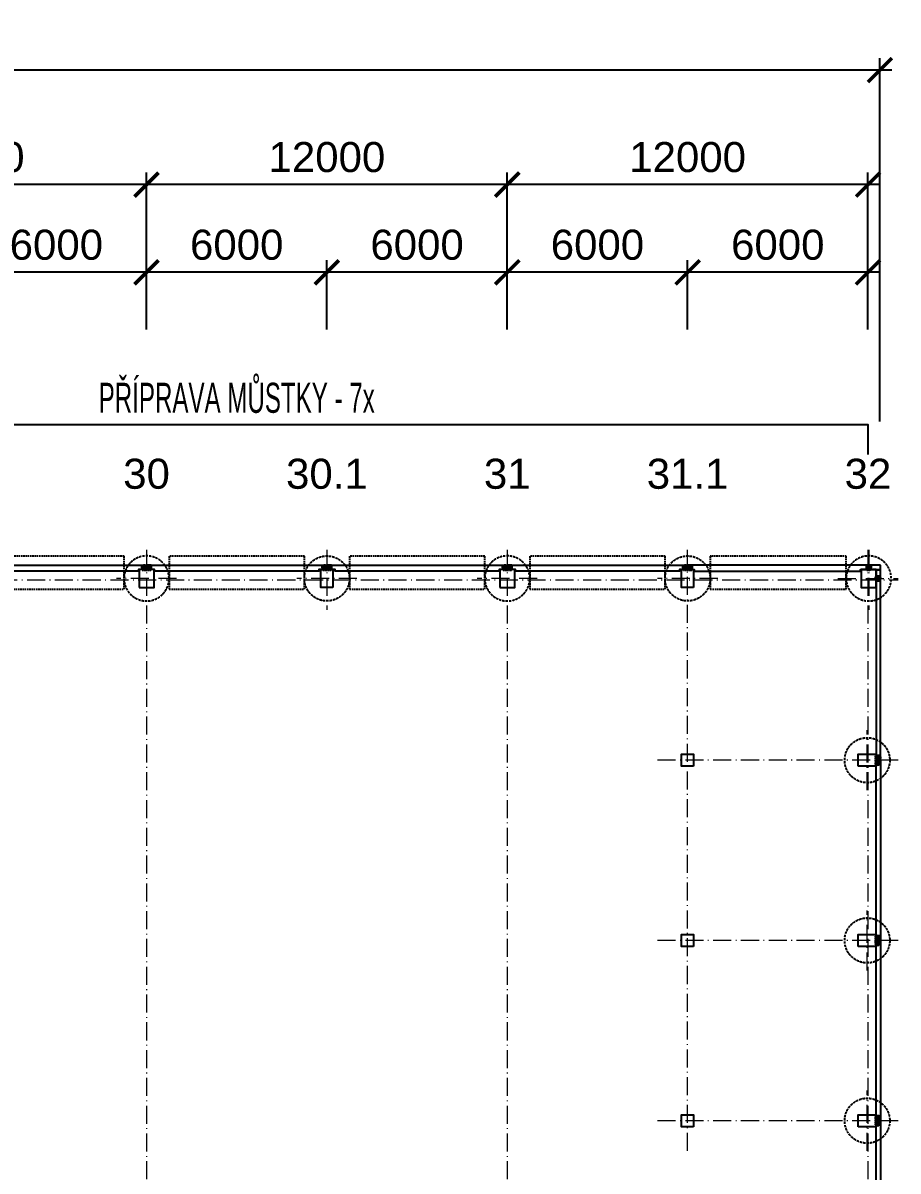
# Model space of a CAD drawing. Header units: millimetres. Extents: x 325046 to 1268204, y 1875583 to 2761998.
# Drawn here: x 1049968 to 1079079, y 2325574 to 2363789 of the extents above; entities that cross this region are included whole.
import ezdxf
from ezdxf.enums import TextEntityAlignment as Align

# ---------------------------------------------------------------- set-up
doc = ezdxf.new("R2010")
doc.units = ezdxf.units.MM
doc.header["$LTSCALE"] = 100
doc.header["$PDMODE"] = 65
for name, pattern in [('ACAD_ISO10W100', [18.5, 12, -3, 0.5, -3]), ('DASHDOT', [1, 0.5, -0.25, 0, -0.25]), ('DASHED', [0.75, 0.5, -0.25])]:
    doc.linetypes.add(name, pattern=pattern)
for name, color, linetype in [('005', 9, 'Continuous'), ('025', 1, 'Continuous'), ('035', 7, 'Continuous'), ('070', 6, 'Continuous'), ('KOTY', 2, 'Continuous'), ('Kóty osové', 5, 'Continuous')]:
    doc.layers.add(name, color=color, linetype=linetype)
doc.layers.add('Objekty - osy', color=5, linetype='ACAD_ISO10W100', lineweight=20)
doc.layers.add('Popis OS', color=7, linetype='Continuous', true_color=0xbd0a5d)
doc.layers.add('Příprava na dock', color=7, linetype='Continuous', true_color=0x616161)
doc.styles.add('ARIL-TENKÝ', font='arial.ttf')
doc.dimstyles.new('400', dxfattribs={"dimscale": 400, "dimtxt": 2.5, "dimasz": 2, "dimexe": 1, "dimexo": 12, "dimgap": 1, "dimtad": 1, "dimdec": 0, "dimzin": 0, "dimdsep": 46, "dimtxsty": 'ARIL-TENKÝ', "dimblk": 'ARCHTICK', "dimcen": 4, "dimdle": 1, "dimclrd": 256, "dimclre": 256, "dimclrt": 7, "dimadec": 0, "dimazin": 0, "dimtfac": 1, "dimtdec": 0, "dimtix": 1, "dimtofl": 0, "dimtmove": 0, "dimatfit": 0, "dimldrblk": 'OBLIQUE', "dimfxl": 1, "dimtolj": 1, "dimtzin": 0, "dimlwd": -1, "dimlwe": -1, "dimarcsym": 0})
pattern_1 = [(45, (5086985.628, -4743861.954), (22.09708691, -22.09708691), [])]

# ---------------------------------------------------------------- blocks, each defined once
blk = doc.blocks.new('H1 PU')
at = {"layer": 'Příprava na dock', "linetype": 'DASHED', "ltscale": 1.5}
blk.add_circle((1537736, -4876565), 750, dxfattribs=at)
blk = doc.blocks.new('_ARCHTICK')
at = {"color": 0, "linetype": 'ByBlock', "const_width": 0.15}
blk.add_lwpolyline([(-0.5, -0.5), (0.5, 0.5)], dxfattribs=at)
blk = doc.blocks.new('*D1405')
at = {"layer": 'Defpoints', "color": 0, "transparency": 16777216}
for p in [(1060079, 2355490), (1060079, 2348788), (1066079, 2348788)]:
    blk.add_point(p, dxfattribs=at)
at = {"layer": 'Kóty osové', "transparency": 16777216}
for p, q in [((1060079, 2353588), (1060079, 2355890)), ((1066079, 2353588), (1066079, 2355890)), ((1066479, 2355490), (1059679, 2355490))]:
    blk.add_line(p, q, dxfattribs=at)
at = {"layer": 'Kóty osové', "transparency": 16777216, "xscale": 800, "yscale": 800, "zscale": 800}
for p, rotation in [((1060079, 2355490), 179.9999999999866), ((1066079, 2355490), 359.9999999999867)]:
    blk.add_blockref('_ARCHTICK', p, dxfattribs=dict(at, rotation=rotation))
at = {"layer": 'Kóty osové', "color": 7, "transparency": 16777216, "insert": (1063079, 2356401), "char_height": 1000, "attachment_point": 5, "style": 'ARIL-TENKÝ'}
blk.add_mtext('\\A1;6000', dxfattribs=at)
blk = doc.blocks.new('_Oblique')
at = {"color": 0, "lineweight": -2}
blk.add_line((-0.5, -0.5), (0.5, 0.5), dxfattribs=at)
blk = doc.blocks.new('*D1406')
at = {"layer": 'Defpoints', "color": 0, "transparency": 16777216}
for p in [(1054079, 2355490), (1054079, 2348788), (1060079, 2348788)]:
    blk.add_point(p, dxfattribs=at)
at = {"layer": 'Kóty osové', "transparency": 16777216}
for p, q in [((1054079, 2353588), (1054079, 2355890)), ((1060079, 2353588), (1060079, 2355890)), ((1060479, 2355490), (1053679, 2355490))]:
    blk.add_line(p, q, dxfattribs=at)
at = {"layer": 'Kóty osové', "transparency": 16777216, "xscale": 800, "yscale": 800, "zscale": 800, "rotation": 180}
blk.add_blockref('_ARCHTICK', (1054079, 2355490), dxfattribs=at)
at = {"layer": 'Kóty osové', "transparency": 16777216, "xscale": 800, "yscale": 800, "zscale": 800}
blk.add_blockref('_ARCHTICK', (1060079, 2355490), dxfattribs=at)
at = {"layer": 'Kóty osové', "color": 7, "transparency": 16777216, "insert": (1057079, 2356401), "char_height": 1000, "attachment_point": 5, "style": 'ARIL-TENKÝ'}
blk.add_mtext('\\A1;6000', dxfattribs=at)
blk = doc.blocks.new('*D1407')
at = {"layer": 'Defpoints', "color": 0, "transparency": 16777216}
for p in [(1048079, 2355490), (1048079, 2348788), (1054079, 2348788)]:
    blk.add_point(p, dxfattribs=at)
at = {"layer": 'Kóty osové', "transparency": 16777216}
for p, q in [((1048079, 2353588), (1048079, 2355890)), ((1054079, 2353588), (1054079, 2355890)), ((1054479, 2355490), (1047679, 2355490))]:
    blk.add_line(p, q, dxfattribs=at)
at = {"layer": 'Kóty osové', "transparency": 16777216, "xscale": 800, "yscale": 800, "zscale": 800, "rotation": 180}
blk.add_blockref('_ARCHTICK', (1048079, 2355490), dxfattribs=at)
at = {"layer": 'Kóty osové', "transparency": 16777216, "xscale": 800, "yscale": 800, "zscale": 800}
blk.add_blockref('_ARCHTICK', (1054079, 2355490), dxfattribs=at)
at = {"layer": 'Kóty osové', "color": 7, "transparency": 16777216, "insert": (1051079, 2356401), "char_height": 1000, "attachment_point": 5, "style": 'ARIL-TENKÝ'}
blk.add_mtext('\\A1;6000', dxfattribs=at)
blk = doc.blocks.new('*D1425')
at = {"layer": 'Defpoints', "color": 0, "transparency": 16777216}
for p in [(1072079, 2355490), (1072079, 2348788), (1078079, 2348788)]:
    blk.add_point(p, dxfattribs=at)
at = {"layer": 'Kóty osové', "transparency": 16777216}
for p, q in [((1072079, 2353588), (1072079, 2355890)), ((1078079, 2353588), (1078079, 2355890)), ((1078479, 2355490), (1071679, 2355490))]:
    blk.add_line(p, q, dxfattribs=at)
at = {"layer": 'Kóty osové', "transparency": 16777216, "xscale": 800, "yscale": 800, "zscale": 800, "rotation": 180}
blk.add_blockref('_ARCHTICK', (1072079, 2355490), dxfattribs=at)
at = {"layer": 'Kóty osové', "transparency": 16777216, "xscale": 800, "yscale": 800, "zscale": 800}
blk.add_blockref('_ARCHTICK', (1078079, 2355490), dxfattribs=at)
at = {"layer": 'Kóty osové', "color": 7, "transparency": 16777216, "insert": (1075079, 2356401), "char_height": 1000, "attachment_point": 5, "style": 'ARIL-TENKÝ'}
blk.add_mtext('\\A1;6000', dxfattribs=at)
blk = doc.blocks.new('*D1426')
at = {"layer": 'Defpoints', "color": 0, "transparency": 16777216}
for p in [(1066079, 2355490), (1066079, 2348788), (1072079, 2348788)]:
    blk.add_point(p, dxfattribs=at)
at = {"layer": 'Kóty osové', "transparency": 16777216}
for p, q in [((1066079, 2353588), (1066079, 2355890)), ((1072079, 2353588), (1072079, 2355890)), ((1072479, 2355490), (1065679, 2355490))]:
    blk.add_line(p, q, dxfattribs=at)
at = {"layer": 'Kóty osové', "transparency": 16777216, "xscale": 800, "yscale": 800, "zscale": 800, "rotation": 180}
blk.add_blockref('_ARCHTICK', (1066079, 2355490), dxfattribs=at)
at = {"layer": 'Kóty osové', "transparency": 16777216, "xscale": 800, "yscale": 800, "zscale": 800}
blk.add_blockref('_ARCHTICK', (1072079, 2355490), dxfattribs=at)
at = {"layer": 'Kóty osové', "color": 7, "transparency": 16777216, "insert": (1069079, 2356401), "char_height": 1000, "attachment_point": 5, "style": 'ARIL-TENKÝ'}
blk.add_mtext('\\A1;6000', dxfattribs=at)
blk = doc.blocks.new('*D1454')
at = {"layer": 'Defpoints', "color": 0, "transparency": 16777216}
for p in [(1042079, 2358409), (1054079, 2353588), (1042079, 2348908)]:
    blk.add_point(p, dxfattribs=at)
at = {"layer": 'Kóty osové', "transparency": 16777216}
for p, q in [((1042079, 2353708), (1042079, 2358809)), ((1054079, 2358388), (1054079, 2358809)), ((1054479, 2358409), (1041679, 2358409))]:
    blk.add_line(p, q, dxfattribs=at)
at = {"layer": 'Kóty osové', "transparency": 16777216, "xscale": 800, "yscale": 800, "zscale": 800, "rotation": 180}
blk.add_blockref('_ARCHTICK', (1042079, 2358409), dxfattribs=at)
at = {"layer": 'Kóty osové', "transparency": 16777216, "xscale": 800, "yscale": 800, "zscale": 800}
blk.add_blockref('_ARCHTICK', (1054079, 2358409), dxfattribs=at)
at = {"layer": 'Kóty osové', "color": 7, "transparency": 16777216, "insert": (1048079, 2359319), "char_height": 1000, "attachment_point": 5, "style": 'ARIL-TENKÝ'}
blk.add_mtext('\\A1;12000', dxfattribs=at)
blk = doc.blocks.new('*D1455')
at = {"layer": 'Defpoints', "color": 0, "transparency": 16777216}
for p in [(1054079, 2358409), (1066079, 2353588), (1054079, 2348908)]:
    blk.add_point(p, dxfattribs=at)
at = {"layer": 'Kóty osové', "transparency": 16777216}
for p, q in [((1054079, 2353708), (1054079, 2358809)), ((1066079, 2358388), (1066079, 2358809)), ((1066479, 2358409), (1053679, 2358409))]:
    blk.add_line(p, q, dxfattribs=at)
at = {"layer": 'Kóty osové', "transparency": 16777216, "xscale": 800, "yscale": 800, "zscale": 800, "rotation": 180}
blk.add_blockref('_ARCHTICK', (1054079, 2358409), dxfattribs=at)
at = {"layer": 'Kóty osové', "transparency": 16777216, "xscale": 800, "yscale": 800, "zscale": 800}
blk.add_blockref('_ARCHTICK', (1066079, 2358409), dxfattribs=at)
at = {"layer": 'Kóty osové', "color": 7, "transparency": 16777216, "insert": (1060079, 2359319), "char_height": 1000, "attachment_point": 5, "style": 'ARIL-TENKÝ'}
blk.add_mtext('\\A1;12000', dxfattribs=at)
blk = doc.blocks.new('*D1456')
at = {"layer": 'Defpoints', "color": 0, "transparency": 16777216}
for p in [(1066079, 2358409), (1078079, 2350089), (1066079, 2348908)]:
    blk.add_point(p, dxfattribs=at)
at = {"layer": 'Kóty osové', "transparency": 16777216}
for p, q in [((1066079, 2353708), (1066079, 2358809)), ((1078079, 2354889), (1078079, 2358809)), ((1078479, 2358409), (1065679, 2358409))]:
    blk.add_line(p, q, dxfattribs=at)
at = {"layer": 'Kóty osové', "transparency": 16777216, "xscale": 800, "yscale": 800, "zscale": 800, "rotation": 180}
blk.add_blockref('_ARCHTICK', (1066079, 2358409), dxfattribs=at)
at = {"layer": 'Kóty osové', "transparency": 16777216, "xscale": 800, "yscale": 800, "zscale": 800}
blk.add_blockref('_ARCHTICK', (1078079, 2358409), dxfattribs=at)
at = {"layer": 'Kóty osové', "color": 7, "transparency": 16777216, "insert": (1072079, 2359319), "char_height": 1000, "attachment_point": 5, "style": 'ARIL-TENKÝ'}
blk.add_mtext('\\A1;12000', dxfattribs=at)
blk = doc.blocks.new('ZN9.1 PU')
at = {"layer": '005'}
h = blk.add_hatch(dxfattribs=at)
h.set_pattern_fill('ANSI31', color=256, scale=250, angle=180)
h.set_pattern_definition([(135, (757091.102, -954228.766), (22.09708691, 22.09708691), [])])
edge = h.paths.add_edge_path()
edge.add_line((1041059, -5556777), (1041169, -5556777))
edge.add_line((1041169, -5556777), (1041169, -5556657))
edge.add_line((1041169, -5556657), (1041049, -5556657))
edge.add_line((1041049, -5556657), (1041049, -5556777))
h = blk.add_hatch(dxfattribs=at)
h.set_pattern_fill('ANSI31', color=256, scale=250, angle=180)
h.set_pattern_definition([(225, (757091.102, -10165044.788), (22.09708691, -22.09708691), [])])
edge = h.paths.add_edge_path()
edge.add_line((1041059, -5562497), (1041169, -5562497))
edge.add_line((1041169, -5562497), (1041169, -5562617))
edge.add_line((1041169, -5562617), (1041049, -5562617))
edge.add_line((1041049, -5562617), (1041049, -5562497))
at = {"layer": '005', "linetype": 'DASHDOT'}
for points in [[(1040999, -5556717), (1041219, -5556717)], [(1041109, -5556827), (1041109, -5556607)], [(1040999, -5562557), (1041219, -5562557)], [(1041109, -5562447), (1041109, -5562667)]]:
    blk.add_lwpolyline(points, dxfattribs=at)
at = {"layer": '025'}
for points in [[(1041049, -5556777), (1041169, -5556777), (1041169, -5556657), (1041049, -5556657), (1041049, -5556777)], [(1041049, -5562497), (1041169, -5562497), (1041169, -5562617), (1041049, -5562617), (1041049, -5562497)]]:
    blk.add_lwpolyline(points, dxfattribs=at)
at = {"layer": '035', "ltscale": 0.5}
blk.add_lwpolyline([(1041039, -5562627), (1041039, -5556647), (1041179, -5556647), (1041179, -5562627)], close=True, dxfattribs=at)
at = {"layer": '035'}
for points in [[(1041039, -5556787), (1041179, -5556787), (1041179, -5556647), (1041039, -5556647)], [(1041039, -5562487), (1041179, -5562487), (1041179, -5562627), (1041039, -5562627)]]:
    blk.add_lwpolyline(points, close=True, dxfattribs=at)
for points in [[(1041049, -5556777), (1041039, -5556777)], [(1041049, -5556777), (1041039, -5556777)], [(1041169, -5556777), (1041179, -5556777)], [(1041169, -5556777), (1041179, -5556777)], [(1041049, -5562497), (1041039, -5562497)], [(1041049, -5562497), (1041039, -5562497)], [(1041169, -5562497), (1041179, -5562497)], [(1041169, -5562497), (1041179, -5562497)]]:
    blk.add_lwpolyline(points, dxfattribs=at)
blk = doc.blocks.new('ZN21.1 PU')
at = {"layer": '005'}
h = blk.add_hatch(dxfattribs=at)
h.set_pattern_fill('ANSI31', color=256, scale=250, angle=180)
h.set_pattern_definition([(135, (757091.102, -960228.766), (22.09708691, 22.09708691), [])])
edge = h.paths.add_edge_path()
edge.add_line((1041059, -5562777), (1041169, -5562777))
edge.add_line((1041169, -5562777), (1041169, -5562657))
edge.add_line((1041169, -5562657), (1041049, -5562657))
edge.add_line((1041049, -5562657), (1041049, -5562777))
h = blk.add_hatch(dxfattribs=at)
h.set_pattern_fill('ANSI31', color=256, scale=250, angle=180)
h.set_pattern_definition([(135, (757091.102, -966198.766), (22.09708691, 22.09708691), [])])
edge = h.paths.add_edge_path()
edge.add_line((1041059, -5568747), (1041169, -5568747))
edge.add_line((1041169, -5568747), (1041169, -5568627))
edge.add_line((1041169, -5568627), (1041049, -5568627))
edge.add_line((1041049, -5568627), (1041049, -5568747))
at = {"layer": '005', "linetype": 'DASHDOT'}
for points in [[(1041109, -5562827), (1041109, -5562607)], [(1040999, -5562717), (1041219, -5562717)], [(1040999, -5568687), (1041219, -5568687)], [(1041109, -5568797), (1041109, -5568577)]]:
    blk.add_lwpolyline(points, dxfattribs=at)
at = {"layer": '025'}
for points in [[(1041049, -5562777), (1041169, -5562777), (1041169, -5562657), (1041049, -5562657), (1041049, -5562777)], [(1041049, -5568747), (1041169, -5568747), (1041169, -5568627), (1041049, -5568627), (1041049, -5568747)]]:
    blk.add_lwpolyline(points, dxfattribs=at)
at = {"layer": '035', "ltscale": 0.5}
blk.add_lwpolyline([(1041039, -5562647), (1041039, -5568967), (1041179, -5568967), (1041179, -5562647)], close=True, dxfattribs=at)
at = {"layer": '035'}
for points in [[(1041039, -5562787), (1041179, -5562787), (1041179, -5562647), (1041039, -5562647)], [(1041039, -5568757), (1041179, -5568757), (1041179, -5568617), (1041039, -5568617)]]:
    blk.add_lwpolyline(points, close=True, dxfattribs=at)
for points in [[(1041049, -5562777), (1041039, -5562777)], [(1041049, -5562777), (1041039, -5562777)], [(1041169, -5562777), (1041179, -5562777)], [(1041169, -5562777), (1041179, -5562777)], [(1041049, -5568627), (1041039, -5568627)], [(1041049, -5568627), (1041039, -5568627)], [(1041049, -5568747), (1041039, -5568747)], [(1041049, -5568747), (1041039, -5568747)], [(1041169, -5568627), (1041179, -5568627)], [(1041169, -5568627), (1041179, -5568627)], [(1041169, -5568747), (1041179, -5568747)], [(1041169, -5568747), (1041179, -5568747)]]:
    blk.add_lwpolyline(points, dxfattribs=at)
blk = doc.blocks.new('ZN205')
at = {"layer": '005'}
h = blk.add_hatch(dxfattribs=at)
h.set_pattern_fill('ANSI31', color=256, scale=250, angle=90)
h.set_pattern_definition(pattern_1)
edge = h.paths.add_edge_path()
edge.add_line((826549, -5728933), (826549, -5728814))
edge.add_line((826549, -5728814), (826669, -5728814))
edge.add_line((826669, -5728815), (826669, -5728934))
edge.add_line((826669, -5728934), (826549, -5728934))
h = blk.add_hatch(dxfattribs=at)
h.set_pattern_fill('ANSI31', color=256, scale=250, angle=90)
h.set_pattern_definition(pattern_1)
edge = h.paths.add_edge_path()
edge.add_line((832509, -5728924), (832509, -5728814))
edge.add_line((832509, -5728814), (832389, -5728814))
edge.add_line((832389, -5728824), (832389, -5728934))
edge.add_line((832389, -5728934), (832509, -5728934))
at = {"layer": '005', "linetype": 'DASHDOT'}
for points in [[(826499, -5728874), (826719, -5728874)], [(826609, -5728984), (826609, -5728764)], [(832559, -5728874), (832339, -5728874)], [(832449, -5728984), (832449, -5728764)]]:
    blk.add_lwpolyline(points, dxfattribs=at)
at = {"layer": '025', "linetype": 'DASHED'}
blk.add_lwpolyline([(831779, -5729244), (827279, -5729244), (827279, -5728144), (831779, -5728144)], close=True, dxfattribs=at)
at = {"layer": '025'}
for points in [[(826549, -5728934), (826549, -5728814), (826669, -5728814), (826669, -5728934), (826549, -5728934)], [(832509, -5728934), (832509, -5728814), (832389, -5728814), (832389, -5728934), (832509, -5728934)]]:
    blk.add_lwpolyline(points, dxfattribs=at)
at = {"layer": '035', "ltscale": 0.5}
blk.add_lwpolyline([(826539, -5728944), (832519, -5728944), (832519, -5728804), (832259, -5728804), (832259, -5728744), (826799, -5728744), (826799, -5728804), (826539, -5728804)], close=True, dxfattribs=at)
at = {"layer": '035'}
for points in [[(826539, -5728944), (826539, -5728804), (826679, -5728804), (826679, -5728944)], [(832519, -5728944), (832519, -5728804), (832379, -5728804), (832379, -5728944)]]:
    blk.add_lwpolyline(points, close=True, dxfattribs=at)
for points in [[(826669, -5728814), (826669, -5728804)], [(826669, -5728814), (826669, -5728804)], [(832389, -5728814), (832389, -5728804)], [(832389, -5728814), (832389, -5728804)], [(826669, -5728934), (826669, -5728944)], [(826669, -5728934), (826669, -5728944)], [(832389, -5728934), (832389, -5728944)], [(832389, -5728934), (832389, -5728944)]]:
    blk.add_lwpolyline(points, dxfattribs=at)
blk = doc.blocks.new('ZN206')
at = {"layer": '005'}
h = blk.add_hatch(dxfattribs=at)
h.set_pattern_fill('ANSI31', color=256, scale=250, angle=270)
h.set_pattern_definition([(225, (-3739879.244, -6012891.742), (-22.09708691, 22.09708691), [])])
edge = h.paths.add_edge_path()
edge.add_line((862669, -5728924), (862669, -5728814))
edge.add_line((862669, -5728814), (862549, -5728814))
edge.add_line((862549, -5728814), (862549, -5728934))
edge.add_line((862549, -5728934), (862669, -5728934))
h = blk.add_hatch(dxfattribs=at)
h.set_pattern_fill('ANSI31', color=256, scale=250, angle=270)
h.set_pattern_definition([(225, (-3733934.244, -6012891.742), (-22.09708691, 22.09708691), [])])
edge = h.paths.add_edge_path()
edge.add_line((868614, -5728924), (868614, -5728814))
edge.add_line((868614, -5728814), (868494, -5728814))
edge.add_line((868494, -5728814), (868494, -5728934))
edge.add_line((868494, -5728934), (868614, -5728934))
at = {"layer": '005', "linetype": 'DASHDOT'}
for points in [[(862719, -5728874), (862499, -5728874)], [(862609, -5728984), (862609, -5728764)], [(868664, -5728874), (868444, -5728874)], [(868554, -5728984), (868554, -5728764)]]:
    blk.add_lwpolyline(points, dxfattribs=at)
at = {"layer": '025', "linetype": 'DASHED'}
blk.add_lwpolyline([(867804, -5729244), (863279, -5729244), (863279, -5728144), (867804, -5728144)], close=True, dxfattribs=at)
at = {"layer": '025'}
for points in [[(862669, -5728934), (862669, -5728814), (862549, -5728814), (862549, -5728934), (862669, -5728934)], [(868614, -5728934), (868614, -5728814), (868494, -5728814), (868494, -5728934), (868614, -5728934)]]:
    blk.add_lwpolyline(points, dxfattribs=at)
at = {"layer": '035', "ltscale": 0.5}
blk.add_lwpolyline([(868944, -5728944), (862539, -5728944), (862539, -5728804), (862749, -5728804), (862749, -5728744), (868284, -5728744), (868284, -5728804), (868944, -5728804)], close=True, dxfattribs=at)
at = {"layer": '035'}
for points in [[(862679, -5728944), (862679, -5728804), (862539, -5728804), (862539, -5728944)], [(868624, -5728944), (868624, -5728804), (868484, -5728804), (868484, -5728944)]]:
    blk.add_lwpolyline(points, close=True, dxfattribs=at)
for points in [[(862669, -5728814), (862669, -5728804)], [(862669, -5728814), (862669, -5728804)], [(868494, -5728814), (868494, -5728804)], [(868494, -5728814), (868494, -5728804)], [(868614, -5728814), (868614, -5728804)], [(868614, -5728814), (868614, -5728804)], [(862669, -5728934), (862669, -5728944)], [(862669, -5728934), (862669, -5728944)], [(868494, -5728934), (868494, -5728944)], [(868494, -5728934), (868494, -5728944)], [(868614, -5728934), (868614, -5728944)], [(868614, -5728934), (868614, -5728944)]]:
    blk.add_lwpolyline(points, dxfattribs=at)
blk = doc.blocks.new('*D1562')
at = {"layer": 'Defpoints', "color": 0, "transparency": 16777216}
for p in [(705684, 2362222), (705684, 2345719), (1078474, 2345719)]:
    blk.add_point(p, dxfattribs=at)
at = {"layer": 'Kóty osové', "transparency": 16777216}
for p, q in [((705684, 2350519), (705684, 2362622)), ((1078474, 2350519), (1078474, 2362622)), ((1078874, 2362222), (705284, 2362222))]:
    blk.add_line(p, q, dxfattribs=at)
at = {"layer": 'Kóty osové', "transparency": 16777216, "xscale": 800, "yscale": 800, "zscale": 800, "rotation": 180}
blk.add_blockref('_ARCHTICK', (705684, 2362222), dxfattribs=at)
at = {"layer": 'Kóty osové', "transparency": 16777216, "xscale": 800, "yscale": 800, "zscale": 800}
blk.add_blockref('_ARCHTICK', (1078474, 2362222), dxfattribs=at)
at = {"layer": 'Kóty osové', "color": 7, "transparency": 16777216, "insert": (892079, 2363133), "char_height": 1000, "attachment_point": 5, "style": 'ARIL-TENKÝ'}
blk.add_mtext('\\A1;372790', dxfattribs=at)

msp = doc.modelspace()

# ---------------------------------------------------------------- linework, layer by layer
at = {"layer": '025', "linetype": 'DASHED', "ltscale": 0.8}
for points in [[(1054218.7, 2345571.1), (1054218.7, 2345579.1), (1053938.7, 2345579.1), (1053938.7, 2345571.1)], [(1054218.7, 2345571.1), (1054218.7, 2345579.1), (1053938.7, 2345579.1), (1053938.7, 2345571.1)], [(1060218.7, 2345571.1), (1060218.7, 2345579.1), (1059938.7, 2345579.1), (1059938.7, 2345571.1)], [(1060218.7, 2345571.1), (1060218.7, 2345579.1), (1059938.7, 2345579.1), (1059938.7, 2345571.1)], [(1066218.7, 2345571.1), (1066218.7, 2345579.1), (1065938.7, 2345579.1), (1065938.7, 2345571.1)], [(1066218.7, 2345571.1), (1066218.7, 2345579.1), (1065938.7, 2345579.1), (1065938.7, 2345571.1)], [(1072218.7, 2345571.1), (1072218.7, 2345579.1), (1071938.7, 2345579.1), (1071938.7, 2345571.1)], [(1072218.7, 2345571.1), (1072218.7, 2345579.1), (1071938.7, 2345579.1), (1071938.7, 2345571.1)], [(1078163.7, 2345571.1), (1078163.7, 2345579.1), (1078043.7, 2345579.1), (1078043.7, 2345571.1)], [(1078043.7, 2345571.1), (1078043.7, 2345579.1), (1078163.7, 2345579.1), (1078163.7, 2345571.1)], [(1078163.7, 2345571.1), (1078163.7, 2345579.1), (1078043.7, 2345579.1), (1078043.7, 2345571.1)], [(1078043.7, 2345571.1), (1078043.7, 2345579.1), (1078163.7, 2345579.1), (1078163.7, 2345571.1)], [(1078325.7, 2345239.1), (1078333.7, 2345239.1), (1078333.7, 2345359.1), (1078325.7, 2345359.1)], [(1078325.7, 2345359.1), (1078333.7, 2345359.1), (1078333.7, 2345239.1), (1078325.7, 2345239.1)], [(1078325.7, 2345239.1), (1078333.7, 2345239.1), (1078333.7, 2345359.1), (1078325.7, 2345359.1)], [(1078325.7, 2345359.1), (1078333.7, 2345359.1), (1078333.7, 2345239.1), (1078325.7, 2345239.1)], [(1078325.7, 2339109.1), (1078333.7, 2339109.1), (1078333.7, 2339389.1), (1078325.7, 2339389.1)], [(1078325.7, 2339389.1), (1078333.7, 2339389.1), (1078333.7, 2339109.1), (1078325.7, 2339109.1)], [(1078325.7, 2339109.1), (1078333.7, 2339109.1), (1078333.7, 2339389.1), (1078325.7, 2339389.1)], [(1078325.7, 2339389.1), (1078333.7, 2339389.1), (1078333.7, 2339109.1), (1078325.7, 2339109.1)], [(1078325.7, 2333109.1), (1078333.7, 2333109.1), (1078333.7, 2333389.1), (1078325.7, 2333389.1)], [(1078325.7, 2333389.1), (1078333.7, 2333389.1), (1078333.7, 2333109.1), (1078325.7, 2333109.1)], [(1078325.7, 2333109.1), (1078333.7, 2333109.1), (1078333.7, 2333389.1), (1078325.7, 2333389.1)], [(1078325.7, 2333389.1), (1078333.7, 2333389.1), (1078333.7, 2333109.1), (1078325.7, 2333109.1)], [(1078325.7, 2327109.1), (1078333.7, 2327109.1), (1078333.7, 2327389.1), (1078325.7, 2327389.1)], [(1078325.7, 2327389.1), (1078333.7, 2327389.1), (1078333.7, 2327109.1), (1078325.7, 2327109.1)], [(1078325.7, 2327109.1), (1078333.7, 2327109.1), (1078333.7, 2327389.1), (1078325.7, 2327389.1)], [(1078325.7, 2327389.1), (1078333.7, 2327389.1), (1078333.7, 2327109.1), (1078325.7, 2327109.1)]]:
    msp.add_lwpolyline(points, close=True, dxfattribs=at)
at = {"layer": '035', "linetype": 'DASHED', "ltscale": 0.8}
for points in [[(1053928.7, 2345599.1), (1053938.7, 2345579.1), (1054218.7, 2345579.1), (1054228.7, 2345599.1)], [(1053928.7, 2345599.1), (1053938.7, 2345579.1), (1054218.7, 2345579.1), (1054228.7, 2345599.1)], [(1059928.7, 2345599.1), (1059938.7, 2345579.1), (1060218.7, 2345579.1), (1060228.7, 2345599.1)], [(1059928.7, 2345599.1), (1059938.7, 2345579.1), (1060218.7, 2345579.1), (1060228.7, 2345599.1)], [(1065928.7, 2345599.1), (1065938.7, 2345579.1), (1066218.7, 2345579.1), (1066228.7, 2345599.1)], [(1065928.7, 2345599.1), (1065938.7, 2345579.1), (1066218.7, 2345579.1), (1066228.7, 2345599.1)], [(1071928.7, 2345599.1), (1071938.7, 2345579.1), (1072218.7, 2345579.1), (1072228.7, 2345599.1)], [(1071928.7, 2345599.1), (1071938.7, 2345579.1), (1072218.7, 2345579.1), (1072228.7, 2345599.1)], [(1078033.7, 2345599.1), (1078043.7, 2345579.1), (1078163.7, 2345579.1), (1078173.7, 2345599.1)], [(1078173.7, 2345599.1), (1078163.7, 2345579.1), (1078043.7, 2345579.1), (1078033.7, 2345599.1)], [(1078033.7, 2345599.1), (1078043.7, 2345579.1), (1078163.7, 2345579.1), (1078173.7, 2345599.1)], [(1078173.7, 2345599.1), (1078163.7, 2345579.1), (1078043.7, 2345579.1), (1078033.7, 2345599.1)], [(1078353.7, 2345369.1), (1078333.7, 2345359.1), (1078333.7, 2345239.1), (1078353.7, 2345229.1)], [(1078353.7, 2345229.1), (1078333.7, 2345239.1), (1078333.7, 2345359.1), (1078353.7, 2345369.1)], [(1078353.7, 2345369.1), (1078333.7, 2345359.1), (1078333.7, 2345239.1), (1078353.7, 2345229.1)], [(1078353.7, 2345229.1), (1078333.7, 2345239.1), (1078333.7, 2345359.1), (1078353.7, 2345369.1)], [(1078353.7, 2339399.1), (1078333.7, 2339389.1), (1078333.7, 2339109.1), (1078353.7, 2339099.1)], [(1078353.7, 2339099.1), (1078333.7, 2339109.1), (1078333.7, 2339389.1), (1078353.7, 2339399.1)], [(1078353.7, 2339399.1), (1078333.7, 2339389.1), (1078333.7, 2339109.1), (1078353.7, 2339099.1)], [(1078353.7, 2339099.1), (1078333.7, 2339109.1), (1078333.7, 2339389.1), (1078353.7, 2339399.1)], [(1078353.7, 2333399.1), (1078333.7, 2333389.1), (1078333.7, 2333109.1), (1078353.7, 2333099.1)], [(1078353.7, 2333099.1), (1078333.7, 2333109.1), (1078333.7, 2333389.1), (1078353.7, 2333399.1)], [(1078353.7, 2333399.1), (1078333.7, 2333389.1), (1078333.7, 2333109.1), (1078353.7, 2333099.1)], [(1078353.7, 2333099.1), (1078333.7, 2333109.1), (1078333.7, 2333389.1), (1078353.7, 2333399.1)], [(1078353.7, 2327399.1), (1078333.7, 2327389.1), (1078333.7, 2327109.1), (1078353.7, 2327099.1)], [(1078353.7, 2327099.1), (1078333.7, 2327109.1), (1078333.7, 2327389.1), (1078353.7, 2327399.1)], [(1078353.7, 2327399.1), (1078333.7, 2327389.1), (1078333.7, 2327109.1), (1078353.7, 2327099.1)], [(1078353.7, 2327099.1), (1078333.7, 2327109.1), (1078333.7, 2327389.1), (1078353.7, 2327399.1)]]:
    msp.add_lwpolyline(points, dxfattribs=at)
at = {"layer": '070', "ltscale": 0.5}
for points in [[(1053828.7, 2344999.1), (1054328.7, 2344999.1), (1054328.7, 2345599.1), (1053828.7, 2345599.1)], [(1060278.7, 2344999.1), (1059878.7, 2344999.1), (1059878.7, 2345599.1), (1060278.7, 2345599.1)], [(1065828.7, 2344999.1), (1066328.7, 2344999.1), (1066328.7, 2345599.1), (1065828.7, 2345599.1)], [(1072278.7, 2344999.1), (1071878.7, 2344999.1), (1071878.7, 2345599.1), (1072278.7, 2345599.1)], [(1078353.7, 2345599.1), (1077853.7, 2345599.1), (1077853.7, 2344999.1), (1078353.7, 2344999.1)], [(1072278.7, 2339049.1), (1071878.7, 2339049.1), (1071878.7, 2339449.1), (1072278.7, 2339449.1)], [(1077753.7, 2339049.1), (1077753.7, 2339449.1), (1078353.7, 2339449.1), (1078353.7, 2339049.1)], [(1072278.7, 2333049.1), (1071878.7, 2333049.1), (1071878.7, 2333449.1), (1072278.7, 2333449.1)], [(1077753.7, 2333049.1), (1077753.7, 2333449.1), (1078353.7, 2333449.1), (1078353.7, 2333049.1)], [(1072278.7, 2327049.1), (1071878.7, 2327049.1), (1071878.7, 2327449.1), (1072278.7, 2327449.1)], [(1077753.7, 2327049.1), (1077753.7, 2327449.1), (1078353.7, 2327449.1), (1078353.7, 2327049.1)]]:
    msp.add_lwpolyline(points, close=True, dxfattribs=at)
at = {"layer": 'Defpoints', "color": 4}
msp.add_lwpolyline([(1036078.7, 2349421.4), (1036078.7, 2350421.4), (1078078.7, 2350421.4), (1078078.7, 2349421.4)], dxfattribs=at)
at = {"layer": 'Objekty - osy', "ltscale": 0.5}
for points in [[(1054078.7, 2346249.1), (1054078.7, 2296249.1)], [(1060078.7, 2346249.1), (1060078.7, 2344249.1)], [(1066078.7, 2346249.1), (1066078.7, 2296249.1)], [(1072078.7, 2326249.1), (1072078.7, 2346249.1)], [(1078078.7, 2346249.1), (1078078.7, 2296249.1)], [(1078103.7, 2346249.1), (1078103.7, 2344249.1)], [(1055078.7, 2345299.1), (1053078.7, 2345299.1)], [(1061078.7, 2345299.1), (1059078.7, 2345299.1)], [(1067078.7, 2345299.1), (1065078.7, 2345299.1)], [(1073078.7, 2345299.1), (1071078.7, 2345299.1)], [(1077078.7, 2345299.1), (1079078.7, 2345299.1)], [(705078.7, 2345249.1), (1079078.7, 2345249.1)], [(1078053.7, 2338249.1), (1078053.7, 2340249.1)], [(1079078.7, 2339249.1), (1071078.7, 2339249.1)], [(1078053.7, 2332249.1), (1078053.7, 2334249.1)], [(1079078.7, 2333249.1), (1071078.7, 2333249.1)], [(1078053.7, 2326249.1), (1078053.7, 2328249.1)], [(1079078.7, 2327249.1), (1071078.7, 2327249.1)]]:
    msp.add_lwpolyline(points, dxfattribs=at)

# ---------------------------------------------------------------- block references
at = {"layer": '005', "xscale": -1}
for p, rotation in [((-3822486.3, 3883035), 89.99999999999984), ((-3810486.3, 3883035), 89.99999999999993), ((5954668.7, 807563.2), 269.9999999999999), ((5954668.7, 807563.2), 269.9999999999999)]:
    msp.add_blockref('H1 PU', p, dxfattribs=dict(at, rotation=rotation))
at = {"layer": '005'}
for p, rotation in [((-3816486.3, 807563.2), 90.00000000000006), ((-3804486.3, 807563.2), 90.00000000000006), ((-3804486.3, 807563.2), 90.00000000000006), ((5954618.7, 3876985), 270.0000000000001), ((5954618.7, 3870985), 270.0000000000001), ((5954618.7, 3864985), 270.0000000000001)]:
    msp.add_blockref('H1 PU', p, dxfattribs=dict(at, rotation=rotation))
at = {"layer": 'KOTY', "xscale": -1, "rotation": 180}
for name, p in [('ZN205', (221549.9, -3383204.9)), ('ZN205', (227549.9, -3383204.9)), ('ZN205', (233549.9, -3383204.9)), ('ZN205', (239549.9, -3383204.9)), ('ZN206', (209549.9, -3383204.9))]:
    msp.add_blockref(name, p, dxfattribs=at)
at = {"layer": 'KOTY', "rotation": 180}
for name, p in [('ZN21.1 PU', (2119532.5, -3223387.7)), ('ZN9.1 PU', (2119532.5, -3223387.7)), ('ZN9.1 PU', (2119532.5, -3229387.7)), ('ZN9.1 PU', (2119532.5, -3235387.7))]:
    msp.add_blockref(name, p, dxfattribs=at)

# ---------------------------------------------------------------- texts
at = {"layer": 'Defpoints', "color": 4, "width": 0.6}
msp.add_text('PŘÍPRAVA MŮSTKY - 7x', height=1000, dxfattribs=at).set_placement((1057078.7, 2351312.1), align=Align.MIDDLE_CENTER)
at = {"layer": 'Popis OS', "linetype": 'ByBlock', "style": 'ARIL-TENKÝ'}
for s, p in [('30', (1054078.7, 2348784.1)), ('30.1', (1060078.7, 2348784.1)), ('31', (1066078.7, 2348784.1)), ('31.1', (1072078.7, 2348784.1)), ('32', (1078078.7, 2348784.1))]:
    msp.add_text(s, height=1000, dxfattribs=at).set_placement(p, align=Align.MIDDLE_CENTER)

# ---------------------------------------------------------------- dimensions: what is measured, and where the dimension line sits
at = {"layer": 'Kóty osové'}
for base, p1, p2, picture, middle in [((705683.7, 2362222.2), (1078473.7, 2345719.1), (705683.7, 2345719.1), '*D1562', (892078.7, 2363133.1)), ((1042078.7, 2358408.8), (1054078.7, 2353587.9), (1042078.7, 2348907.9), '*D1454', (1048078.7, 2359319.3)), ((1054078.7, 2358408.8), (1066078.7, 2353587.9), (1054078.7, 2348907.9), '*D1455', (1060078.7, 2359319.3)), ((1066078.7, 2358408.8), (1078078.7, 2350089), (1066078.7, 2348907.9), '*D1456', (1072078.7, 2359319.3)), ((1048078.7, 2355490), (1054078.7, 2348787.9), (1048078.7, 2348787.9), '*D1407', (1051078.7, 2356400.6)), ((1054078.7, 2355490), (1060078.7, 2348787.9), (1054078.7, 2348787.9), '*D1406', (1057078.7, 2356400.6)), ((1066078.7, 2355490), (1072078.7, 2348787.9), (1066078.7, 2348787.9), '*D1426', (1069078.7, 2356400.6)), ((1072078.7, 2355490), (1078078.7, 2348787.9), (1072078.7, 2348787.9), '*D1425', (1075078.7, 2356400.6))]:
    dim = msp.add_linear_dim(base=base, p1=p1, p2=p2, dimstyle='400', override={"dimtmove": 1}, dxfattribs=at)
    dim.commit()
    dim.dimension.update_dxf_attribs({"geometry": picture, "text_midpoint": middle})
dim = msp.add_aligned_dim(p1=(1066078.7, 2348787.9), p2=(1060078.7, 2348787.9), distance=-6702.1, dimstyle='400', dxfattribs=at)
dim.commit()
dim.dimension.update_dxf_attribs({"geometry": '*D1405', "text_midpoint": (1063078.7, 2356400.6)})

doc.saveas('drawing.dxf')
